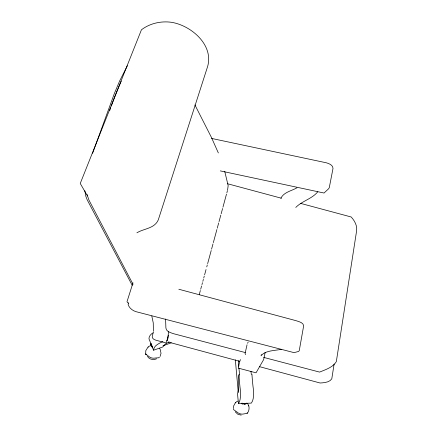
<?xml version="1.0" encoding="UTF-8"?>
<svg xmlns="http://www.w3.org/2000/svg" width="437" height="437" viewBox="0 0 437 437"><rect width="100%" height="100%" fill="white"/><g stroke="black" fill="none" stroke-linecap="round" stroke-linejoin="round"><path stroke-width="0.66" d="M159.139 357.215L159.265 357.537A39.439 0.972 -50.7 0 0 159.03 357.756L155.343 358.018A7.096 6.653 5.3 0 1 148.504 356.182L145.701 354.172A38.969 1.114 82.1 0 1 145.712 353.894L145.718 353.866M153.409 331.361L153.256 322.899L151.792 315.995M233.38 408.59L233.598 406.028L235.456 402.586M168.638 331.47L167.529 340.002L167.983 337.517M227.579 190.117L228.163 185.616L224.694 171.249M160.565 352.38L160.74 350.627L159.658 348.404M161.138 352.823L160.089 356.472M334.119 364.026L331.787 378.835C329.498 382.457 323.975 382.768 320.092 383.003L259.583 366.681M233.56 409.218L233.505 409.267A40.368 2.824 80.7 0 1 233.713 409.72L237.034 412.058A7.243 6.845 41 0 0 243.955 413.905L247.2 413.32A39.98 4.244 -52.4 0 0 247.233 412.97L247.14 412.845M169.19 341.942L165.093 344.23L162.761 346.978L153.556 350.223C153.72 345.946 158.167 343.892 161.472 342.215A9.03 2.841 -22.7 0 1 162.886 341.619M153.136 333.338C151.278 337.124 152.245 339.167 156.014 340.243L166.246 343.001L168.474 335.206M265.204 352.298L263.664 359.558L256.033 372.827L238.296 368.118L239.667 361.383L240.547 359.613M261.348 354.467L261.058 355.8C265.193 350.348 274.966 350.72 281.27 349.31M247.042 344.788L245.081 353.484L245.512 354.653M199.283 294.467L200.348 290.529M200.703 289.218L201.594 285.935M201.954 284.624L202.484 282.652M202.839 281.341L203.374 279.369M203.729 278.058L204.265 276.091M204.62 274.775L206.046 269.525M206.756 266.903L207.291 264.931M207.646 263.62L211.208 250.494M211.563 249.183L212.983 243.933M213.343 242.617L216.899 229.491M217.255 228.18L218.68 222.93M219.035 221.619L220.816 215.053M221.171 213.742L222.597 208.493M222.952 207.182L226.508 194.055M226.869 192.739L227.398 190.772M128.505 302.945L128.096 304.239C128.91 307.763 132.373 310.505 135.781 311.619L294.052 352.643L298.624 351.435L299.258 350.638L303.677 325.718C303.098 322.375 298.668 321.61 295.942 320.654L178.826 289.25M132.985 282.815L127.02 301.639L127.336 302.349L128.5 303.131M280.92 198.261C283.695 192.149 291.605 190.931 296.936 187.806M109.753 110.392L110.676 107.824M92.606 153.283L114.368 93.485L119.656 80.943L127.364 65.752M248.424 405.978L248.254 404.586L247.2 403.225M247.571 343.296L248.167 342.095M250.964 371.308A91.956 21.375 87.9 0 0 251.313 374.318L251.941 374.291A60.525 13.591 87.5 0 0 253.045 386.75A9.155 1.885 87.3 0 1 253.498 391.191C253.498 395.19 253.886 399.702 251.362 403.094L238.46 403.679C240.825 400.199 240.416 395.742 240.432 391.743A9.188 1.743 87.5 0 0 240.011 387.28A60.743 12.569 87.7 0 1 238.984 374.777L239.618 374.755A92.273 19.927 88 0 1 238.93 368.085M247.189 413.38C249.035 411.293 249.472 408.245 248.74 405.612M235.412 402.87L236.827 401.527L237.957 401.111M148.143 346.912L145.772 350.654L145.701 354.227M317.754 191.827C311.871 198.977 302.18 200.878 295.778 207.444M148.11 347.229L149.044 346.29L150.732 345.634M153.72 332.349C151.349 333.759 148.924 335.834 148.973 338.844L153.556 350.223M136.907 232.806C144.068 228.414 154.398 228.693 158.249 219.98L207.668 66.375C213.731 44.951 191.395 25.696 171.774 22.342C161.264 20.779 149.929 23.281 141.441 29.798L80.244 183.464L87.455 195.934M156.566 358.81C153.442 360.438 149.241 359.378 147.389 356.341M162.996 345.809L171.304 342.799M145.794 354.325L146.794 354.243M241.197 415.15L237.794 414.243L235.221 411.791M211.601 138.431L326.423 162.815C329.099 163.624 333.087 165.115 333.005 168.469L329.274 187.664L328.651 188.729L324.036 193.028L220.303 170.894M245.228 352.544L173.5 333.688C170.703 332.699 166.038 331.536 165.896 327.963L165.59 318.988M263.653 357.39L319.589 372.095C325.549 369.631 332.825 367.446 336.326 361.634L356.652 230.55C357.28 225.454 354.522 220.647 351.211 216.992L300.509 203.358M227.42 183.709L281.417 198.229M168.158 342.024L239.847 361.361M132.198 285.323L87.181 199.807L85.843 196.35L84.833 190.74M133.039 284.323L88.908 200.009L87.072 194.465M194.913 104.907L211.366 137.284L218.342 152.939M238.46 403.679L237.531 393.945L238.312 390.17L238.345 385.281A20.534 3.993 87.5 0 1 238.373 382.326L238.695 377.011A18.551 3.6 87.5 0 1 238.984 374.777M235.33 359.826L238.291 392.448M245.67 403.406A4.796 4.517 38.9 0 1 243.229 403.395M246.681 403.105A4.791 4.512 39 0 1 241.978 403.083M246.348 403.673A4.785 4.507 39.1 0 1 244.037 404.285M242.808 404.121A4.785 4.507 39.1 0 1 241.65 403.646M246.566 403.296A4.791 4.512 39 0 1 241.869 403.275M152.371 346.617A4.698 4.381 6.3 0 1 151.022 343.482M152.24 347.289A4.687 4.375 6.2 0 1 150.896 344.165M152.409 346.426A4.703 4.381 6.3 0 1 151.207 344.427M152.327 346.847A4.692 4.381 6.3 0 1 150.978 343.711M167.644 340.035A59.793 20.419 -22.9 0 1 166.666 340.374M238.76 366.244A92.273 19.927 88 0 1 238.302 360.667M111.326 106.016A251.941 80.408 -83.6 0 1 120.404 83.101M120.623 82.593A251.941 80.408 -83.6 0 1 121.289 81.08"/></g></svg>
